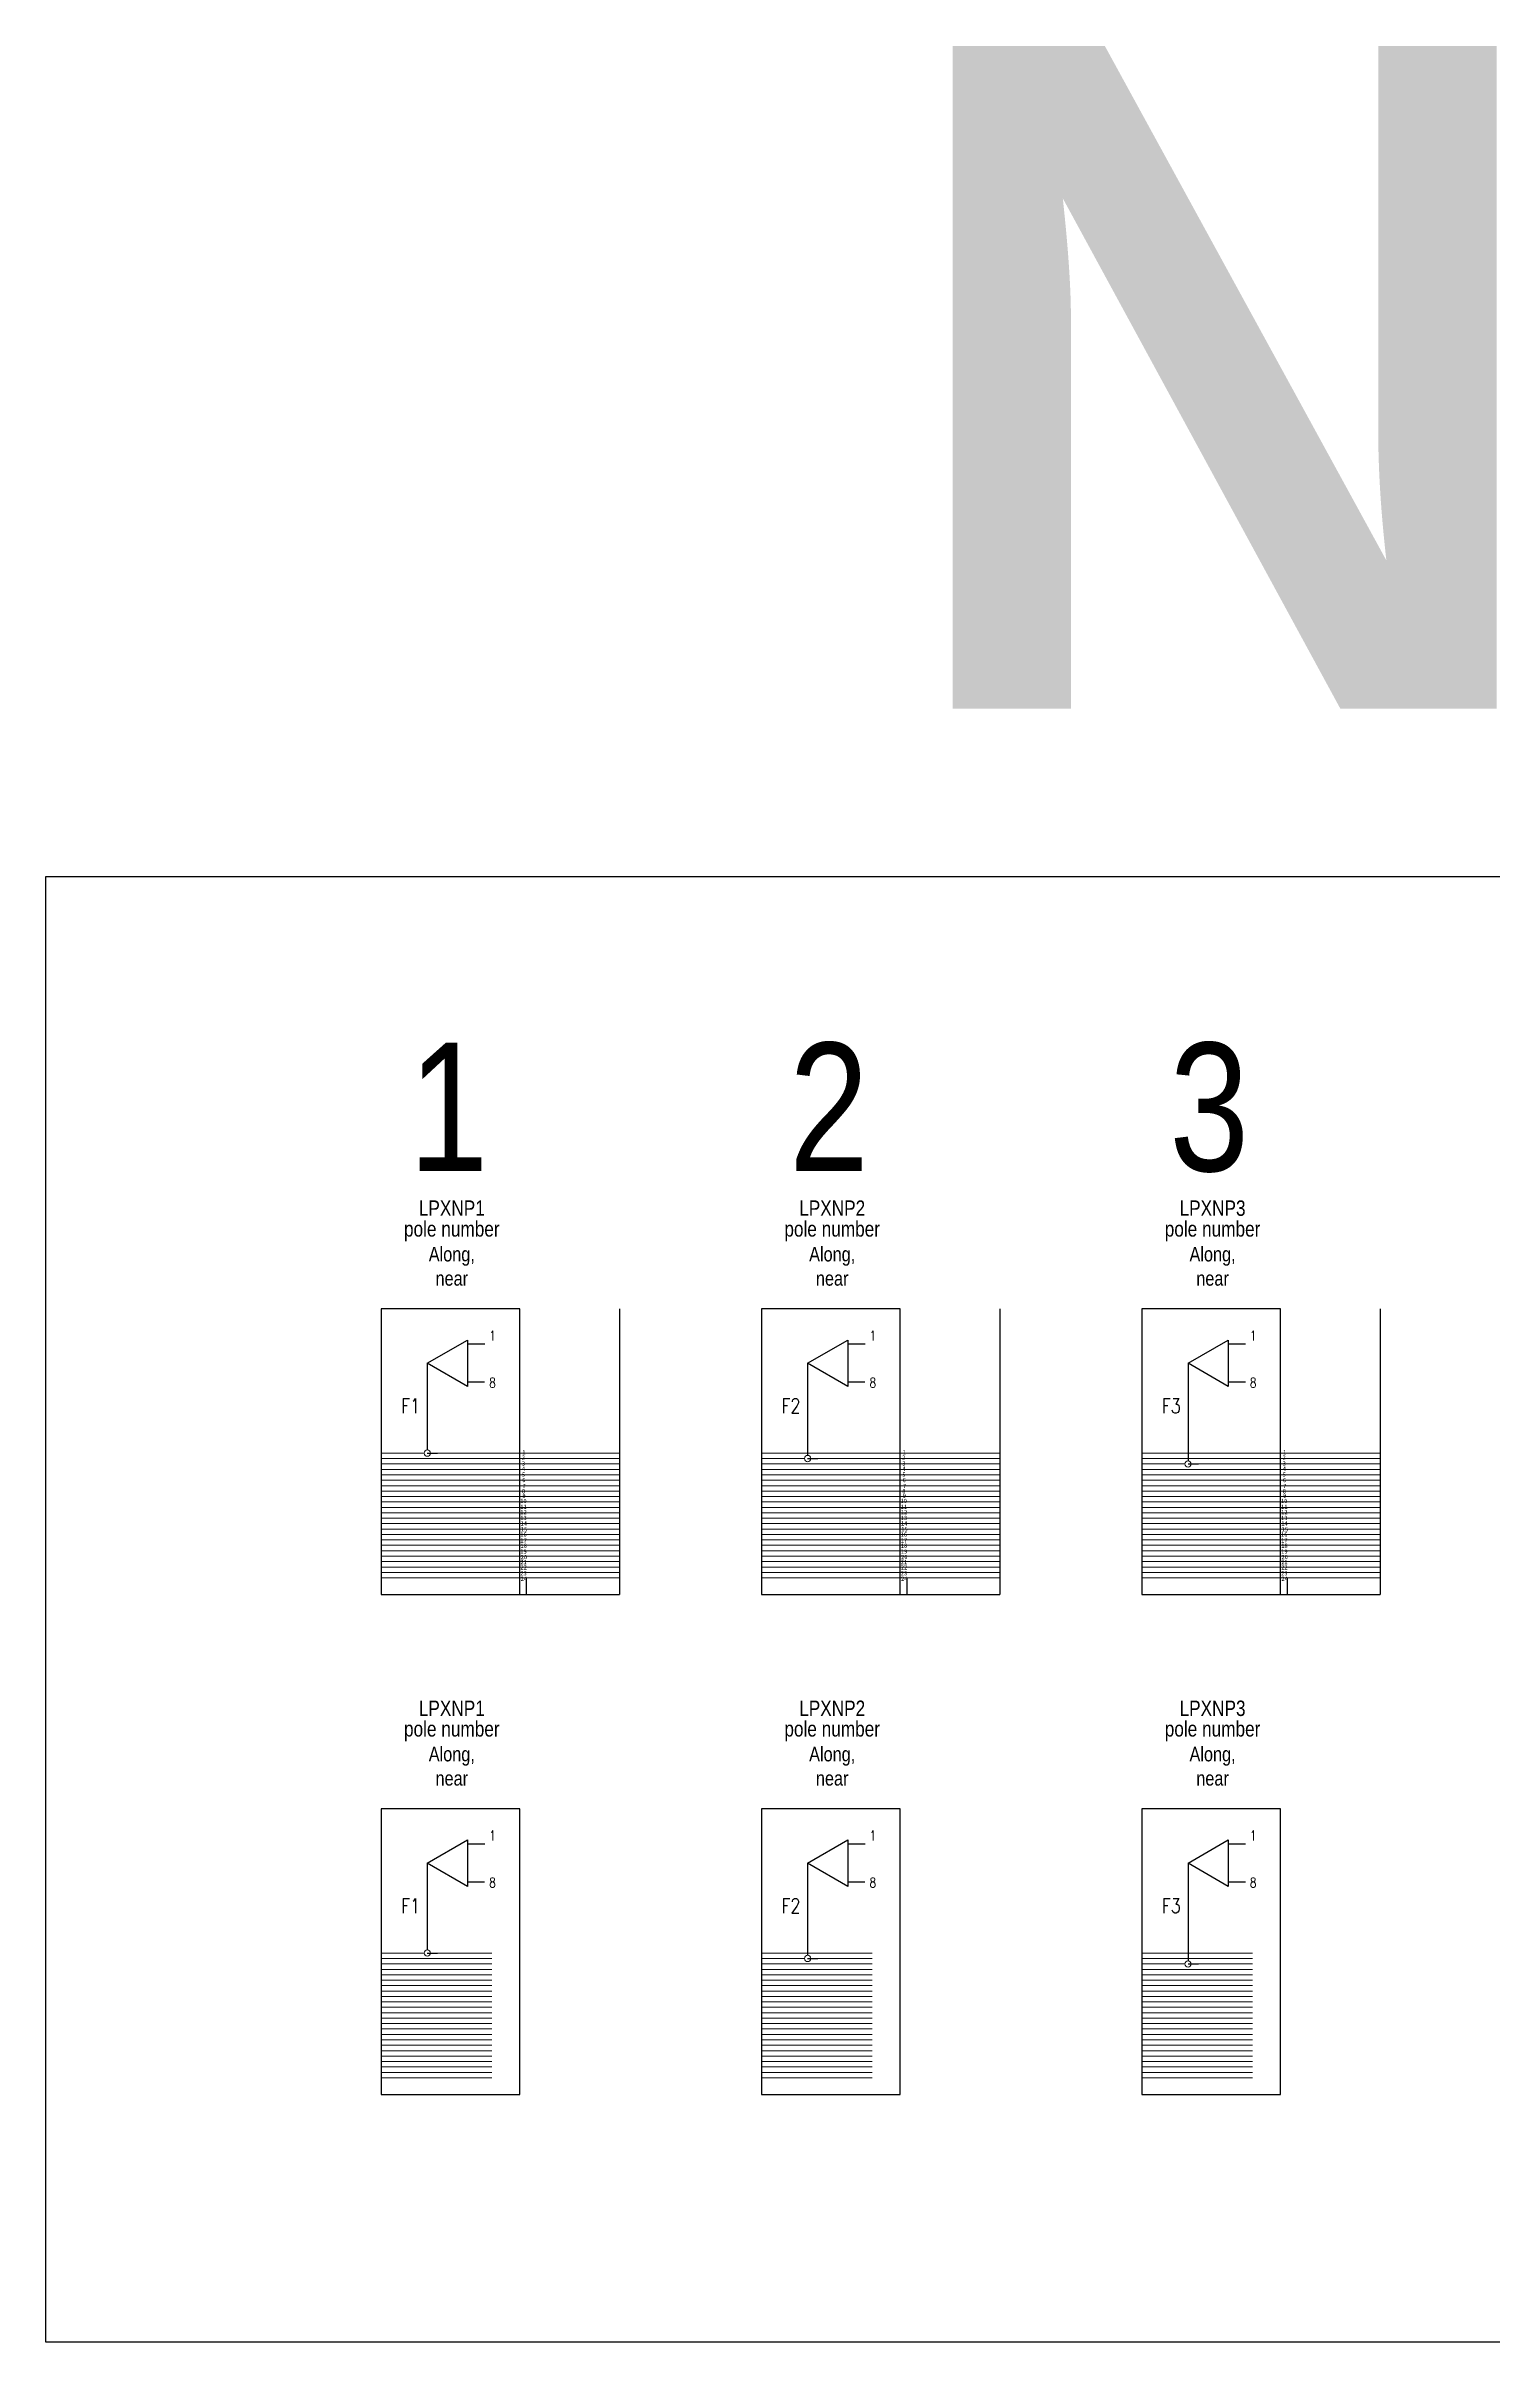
# Model space of a CAD drawing. Extents: x -663610 to -207124, y 70878 to 297551.
# Drawn here: x -252709 to -252145, y 79541 to 80436 of the extents above; entities that cross this region are included whole.
import ezdxf
from ezdxf.enums import TextEntityAlignment as Align

# ---------------------------------------------------------------- set-up
doc = ezdxf.new("R2010")
doc.units = 0
doc.header["$LTSCALE"] = 0.3
doc.layers.get('0').update_dxf_attribs({"linetype": 'CONTINUOUS'})
for name, color, linetype in [('BASEMAP', 7, 'CONTINUOUS'), ('Fiber Distribution', 7, 'CONTINUOUS'), ('Future NAP', 7, 'CONTINUOUS'), ('Layer-assistant', 1, 'CONTINUOUS'), ('NAP-F.core used', 1, 'CONTINUOUS'), ('Network.conf-1', 50, 'CONTINUOUS'), ('Network.conf-2', 20, 'CONTINUOUS')]:
    doc.layers.add(name, color=color, linetype=linetype)
doc.styles.add('Mark', font='arial.ttf', dxfattribs={"width": 0.8, "height": 2.5})
doc.styles.add('ROMANS', font='ROMANS.SHX', dxfattribs={"width": 0.8, "height": 2})
doc.styles.add('WMF-Arial Unicode MS0', font='')
doc.styles.add('仿宋', font='', dxfattribs={"width": 0.9})
doc.styles.get('WMF-Arial Unicode MS0').set_extended_font_data('Arial Unicode MS', bold=True)
doc.styles.get('仿宋').set_extended_font_data('FangSong_GB2312')

msp = doc.modelspace()

# ---------------------------------------------------------------- linework, layer by layer
at = {"layer": 'BASEMAP', "color": 152, "ltscale": 2, "true_color": 0x2776bb}
msp.add_lwpolyline([(-252708.62, 80112.6), (-251374.57, 80112.6), (-251374.57, 79541.47), (-252708.62, 79541.47)], close=True, dxfattribs=at)
at = {"layer": 'Fiber Distribution', "color": 251, "lineweight": 5}
for p, q in [((-252577.95, 79887.92), (-252561.23, 79887.92)), ((-252555.97, 79887.92), (-252523.94, 79887.92)), ((-252523.94, 79887.92), (-252485.06, 79887.92)), ((-252429.7, 79887.92), (-252375.69, 79887.92)), ((-252375.69, 79887.92), (-252336.81, 79887.92)), ((-252281.44, 79887.92), (-252227.44, 79887.92)), ((-252227.44, 79887.92), (-252188.56, 79887.92)), ((-252577.95, 79885.81), (-252523.94, 79885.81)), ((-252577.95, 79883.7), (-252523.94, 79883.7)), ((-252577.95, 79881.58), (-252523.94, 79881.58)), ((-252577.95, 79879.47), (-252523.94, 79879.47)), ((-252523.94, 79885.81), (-252485.06, 79885.81)), ((-252523.94, 79883.7), (-252485.06, 79883.7)), ((-252523.94, 79881.58), (-252485.06, 79881.58)), ((-252523.94, 79879.47), (-252485.06, 79879.47)), ((-252429.7, 79885.81), (-252412.98, 79885.81)), ((-252429.7, 79883.7), (-252375.69, 79883.7)), ((-252429.7, 79881.58), (-252375.69, 79881.58)), ((-252429.7, 79879.47), (-252375.69, 79879.47)), ((-252407.72, 79885.81), (-252375.69, 79885.81)), ((-252375.69, 79885.81), (-252336.81, 79885.81)), ((-252375.69, 79883.7), (-252336.81, 79883.7)), ((-252375.69, 79881.58), (-252336.81, 79881.58)), ((-252375.69, 79879.47), (-252336.81, 79879.47)), ((-252281.44, 79885.81), (-252227.44, 79885.81)), ((-252281.44, 79883.7), (-252264.73, 79883.7)), ((-252281.44, 79881.58), (-252227.44, 79881.58)), ((-252281.44, 79879.47), (-252227.44, 79879.47)), ((-252259.46, 79883.7), (-252227.44, 79883.7)), ((-252227.44, 79885.81), (-252188.56, 79885.81)), ((-252227.44, 79883.7), (-252188.56, 79883.7)), ((-252227.44, 79881.58), (-252188.56, 79881.58)), ((-252227.44, 79879.47), (-252188.56, 79879.47)), ((-252577.95, 79877.36), (-252523.94, 79877.36)), ((-252577.95, 79875.24), (-252523.94, 79875.24)), ((-252577.95, 79873.13), (-252523.94, 79873.13)), ((-252577.95, 79873.13), (-252523.94, 79873.13)), ((-252577.95, 79871.02), (-252523.94, 79871.02)), ((-252523.94, 79877.36), (-252485.06, 79877.36)), ((-252523.94, 79875.24), (-252485.06, 79875.24)), ((-252523.94, 79873.13), (-252485.06, 79873.13)), ((-252523.94, 79871.02), (-252485.06, 79871.02)), ((-252429.7, 79877.36), (-252375.69, 79877.36)), ((-252429.7, 79875.24), (-252375.69, 79875.24)), ((-252429.7, 79873.13), (-252375.69, 79873.13)), ((-252429.7, 79873.13), (-252375.69, 79873.13)), ((-252429.7, 79871.02), (-252375.69, 79871.02)), ((-252375.69, 79877.36), (-252336.81, 79877.36)), ((-252375.69, 79875.24), (-252336.81, 79875.24)), ((-252375.69, 79873.13), (-252336.81, 79873.13)), ((-252375.69, 79871.02), (-252336.81, 79871.02)), ((-252281.44, 79877.36), (-252227.44, 79877.36)), ((-252281.44, 79875.24), (-252227.44, 79875.24)), ((-252281.44, 79873.13), (-252227.44, 79873.13)), ((-252281.44, 79873.13), (-252227.44, 79873.13)), ((-252281.44, 79871.02), (-252227.44, 79871.02)), ((-252227.44, 79877.36), (-252188.56, 79877.36)), ((-252227.44, 79875.24), (-252188.56, 79875.24)), ((-252227.44, 79873.13), (-252188.56, 79873.13)), ((-252227.44, 79871.02), (-252188.56, 79871.02)), ((-252577.95, 79868.9), (-252523.94, 79868.9)), ((-252577.95, 79866.79), (-252523.94, 79866.79)), ((-252577.95, 79864.68), (-252523.94, 79864.68)), ((-252577.95, 79864.68), (-252523.94, 79864.68)), ((-252577.95, 79862.56), (-252523.94, 79862.56)), ((-252577.95, 79860.45), (-252523.94, 79860.45)), ((-252523.94, 79868.9), (-252485.06, 79868.9)), ((-252523.94, 79866.79), (-252485.06, 79866.79)), ((-252523.94, 79864.68), (-252485.06, 79864.68)), ((-252523.94, 79864.68), (-252485.06, 79864.68)), ((-252523.94, 79864.68), (-252485.06, 79864.68)), ((-252523.94, 79864.68), (-252485.06, 79864.68)), ((-252523.94, 79864.68), (-252485.06, 79864.68)), ((-252523.94, 79862.56), (-252485.06, 79862.56)), ((-252523.94, 79862.56), (-252485.06, 79862.56)), ((-252523.94, 79860.45), (-252485.06, 79860.45)), ((-252523.94, 79860.45), (-252485.06, 79860.45)), ((-252523.94, 79860.45), (-252485.06, 79860.45)), ((-252429.7, 79868.9), (-252375.69, 79868.9)), ((-252429.7, 79866.79), (-252375.69, 79866.79)), ((-252429.7, 79864.68), (-252375.69, 79864.68)), ((-252429.7, 79864.68), (-252375.69, 79864.68)), ((-252429.7, 79862.56), (-252375.69, 79862.56)), ((-252429.7, 79860.45), (-252375.69, 79860.45)), ((-252375.69, 79868.9), (-252336.81, 79868.9)), ((-252375.69, 79866.79), (-252336.81, 79866.79)), ((-252375.69, 79864.68), (-252336.81, 79864.68)), ((-252375.69, 79864.68), (-252336.81, 79864.68)), ((-252375.69, 79864.68), (-252336.81, 79864.68)), ((-252375.69, 79864.68), (-252336.81, 79864.68)), ((-252375.69, 79864.68), (-252336.81, 79864.68)), ((-252375.69, 79862.56), (-252336.81, 79862.56)), ((-252375.69, 79862.56), (-252336.81, 79862.56)), ((-252375.69, 79860.45), (-252336.81, 79860.45)), ((-252375.69, 79860.45), (-252336.81, 79860.45)), ((-252375.69, 79860.45), (-252336.81, 79860.45)), ((-252281.44, 79868.9), (-252227.44, 79868.9)), ((-252281.44, 79866.79), (-252227.44, 79866.79)), ((-252281.44, 79864.68), (-252227.44, 79864.68)), ((-252281.44, 79864.68), (-252227.44, 79864.68)), ((-252281.44, 79862.56), (-252227.44, 79862.56)), ((-252281.44, 79860.45), (-252227.44, 79860.45)), ((-252227.44, 79868.9), (-252188.56, 79868.9)), ((-252227.44, 79866.79), (-252188.56, 79866.79)), ((-252227.44, 79864.68), (-252188.56, 79864.68)), ((-252227.44, 79864.68), (-252188.56, 79864.68)), ((-252227.44, 79864.68), (-252188.56, 79864.68)), ((-252227.44, 79864.68), (-252188.56, 79864.68)), ((-252227.44, 79864.68), (-252188.56, 79864.68)), ((-252227.44, 79862.56), (-252188.56, 79862.56)), ((-252227.44, 79862.56), (-252188.56, 79862.56)), ((-252227.44, 79860.45), (-252188.56, 79860.45)), ((-252227.44, 79860.45), (-252188.56, 79860.45)), ((-252227.44, 79860.45), (-252188.56, 79860.45)), ((-252577.95, 79858.34), (-252523.94, 79858.34)), ((-252577.95, 79856.22), (-252523.94, 79856.22)), ((-252577.95, 79854.11), (-252523.94, 79854.11)), ((-252577.95, 79852), (-252523.94, 79852)), ((-252523.94, 79858.34), (-252485.06, 79858.34)), ((-252523.94, 79856.22), (-252485.06, 79856.22)), ((-252523.94, 79854.11), (-252485.06, 79854.11)), ((-252523.94, 79852), (-252485.06, 79852)), ((-252429.7, 79858.34), (-252375.69, 79858.34)), ((-252429.7, 79856.22), (-252375.69, 79856.22)), ((-252429.7, 79854.11), (-252375.69, 79854.11)), ((-252429.7, 79852), (-252375.69, 79852)), ((-252375.69, 79858.34), (-252336.81, 79858.34)), ((-252375.69, 79856.22), (-252336.81, 79856.22)), ((-252375.69, 79854.11), (-252336.81, 79854.11)), ((-252375.69, 79852), (-252336.81, 79852)), ((-252281.44, 79858.34), (-252227.44, 79858.34)), ((-252281.44, 79856.22), (-252227.44, 79856.22)), ((-252281.44, 79854.11), (-252227.44, 79854.11)), ((-252281.44, 79852), (-252227.44, 79852)), ((-252227.44, 79858.34), (-252188.56, 79858.34)), ((-252227.44, 79856.22), (-252188.56, 79856.22)), ((-252227.44, 79854.11), (-252188.56, 79854.11)), ((-252227.44, 79852), (-252188.56, 79852)), ((-252577.95, 79849.88), (-252523.94, 79849.88)), ((-252577.95, 79847.77), (-252523.94, 79847.77)), ((-252577.95, 79845.66), (-252523.94, 79845.66)), ((-252577.95, 79843.54), (-252523.94, 79843.54)), ((-252577.95, 79843.54), (-252523.94, 79843.54)), ((-252523.94, 79849.88), (-252485.06, 79849.88)), ((-252523.94, 79847.77), (-252485.06, 79847.77)), ((-252523.94, 79845.66), (-252485.06, 79845.66)), ((-252523.94, 79843.54), (-252485.06, 79843.54)), ((-252523.94, 79843.54), (-252485.06, 79843.54)), ((-252429.7, 79849.88), (-252375.69, 79849.88)), ((-252429.7, 79847.77), (-252375.69, 79847.77)), ((-252429.7, 79845.66), (-252375.69, 79845.66)), ((-252429.7, 79843.54), (-252375.69, 79843.54)), ((-252429.7, 79843.54), (-252375.69, 79843.54)), ((-252375.69, 79849.88), (-252336.81, 79849.88)), ((-252375.69, 79847.77), (-252336.81, 79847.77)), ((-252375.69, 79845.66), (-252336.81, 79845.66)), ((-252375.69, 79843.54), (-252336.81, 79843.54)), ((-252375.69, 79843.54), (-252336.81, 79843.54)), ((-252281.44, 79849.88), (-252227.44, 79849.88)), ((-252281.44, 79847.77), (-252227.44, 79847.77)), ((-252281.44, 79845.66), (-252227.44, 79845.66)), ((-252281.44, 79843.54), (-252227.44, 79843.54)), ((-252281.44, 79843.54), (-252227.44, 79843.54)), ((-252227.44, 79849.88), (-252188.56, 79849.88)), ((-252227.44, 79847.77), (-252188.56, 79847.77)), ((-252227.44, 79845.66), (-252188.56, 79845.66)), ((-252227.44, 79843.54), (-252188.56, 79843.54)), ((-252227.44, 79843.54), (-252188.56, 79843.54)), ((-252577.95, 79841.43), (-252523.94, 79841.43)), ((-252577.95, 79839.32), (-252523.94, 79839.32)), ((-252577.95, 79839.32), (-252523.94, 79839.32)), ((-252523.94, 79841.43), (-252485.06, 79841.43)), ((-252523.94, 79839.32), (-252485.06, 79839.32)), ((-252523.94, 79839.32), (-252485.06, 79839.32)), ((-252429.7, 79841.43), (-252375.69, 79841.43)), ((-252429.7, 79839.32), (-252375.69, 79839.32)), ((-252429.7, 79839.32), (-252375.69, 79839.32)), ((-252375.69, 79841.43), (-252336.81, 79841.43)), ((-252375.69, 79839.32), (-252336.81, 79839.32)), ((-252375.69, 79839.32), (-252336.81, 79839.32)), ((-252281.44, 79841.43), (-252227.44, 79841.43)), ((-252281.44, 79839.32), (-252227.44, 79839.32)), ((-252281.44, 79839.32), (-252227.44, 79839.32)), ((-252227.44, 79841.43), (-252188.56, 79841.43)), ((-252227.44, 79839.32), (-252188.56, 79839.32)), ((-252227.44, 79839.32), (-252188.56, 79839.32)), ((-252577.95, 79693.08), (-252561.23, 79693.08)), ((-252577.95, 79690.97), (-252534.81, 79690.97)), ((-252555.97, 79693.08), (-252534.81, 79693.08)), ((-252429.7, 79693.08), (-252386.56, 79693.08)), ((-252429.7, 79690.97), (-252412.98, 79690.97)), ((-252407.72, 79690.97), (-252386.56, 79690.97)), ((-252281.44, 79693.08), (-252238.31, 79693.08)), ((-252281.44, 79690.97), (-252238.31, 79690.97)), ((-252577.95, 79688.85), (-252534.81, 79688.85)), ((-252577.95, 79686.74), (-252534.81, 79686.74)), ((-252577.95, 79684.63), (-252534.81, 79684.63)), ((-252577.95, 79682.52), (-252534.81, 79682.52)), ((-252429.7, 79688.85), (-252386.56, 79688.85)), ((-252429.7, 79686.74), (-252386.56, 79686.74)), ((-252429.7, 79684.63), (-252386.56, 79684.63)), ((-252429.7, 79682.52), (-252386.56, 79682.52)), ((-252281.44, 79688.85), (-252264.73, 79688.85)), ((-252281.44, 79686.74), (-252238.31, 79686.74)), ((-252281.44, 79684.63), (-252238.31, 79684.63)), ((-252281.44, 79682.52), (-252238.31, 79682.52)), ((-252259.46, 79688.85), (-252238.31, 79688.85)), ((-252577.95, 79680.4), (-252534.81, 79680.4)), ((-252577.95, 79678.29), (-252534.81, 79678.29)), ((-252577.95, 79678.29), (-252534.81, 79678.29)), ((-252577.95, 79676.18), (-252534.81, 79676.18)), ((-252577.95, 79674.06), (-252534.81, 79674.06)), ((-252429.7, 79680.4), (-252386.56, 79680.4)), ((-252429.7, 79678.29), (-252386.56, 79678.29)), ((-252429.7, 79678.29), (-252386.56, 79678.29)), ((-252429.7, 79676.18), (-252386.56, 79676.18)), ((-252429.7, 79674.06), (-252386.56, 79674.06)), ((-252281.44, 79680.4), (-252238.31, 79680.4)), ((-252281.44, 79678.29), (-252238.31, 79678.29)), ((-252281.44, 79678.29), (-252238.31, 79678.29)), ((-252281.44, 79676.18), (-252238.31, 79676.18)), ((-252281.44, 79674.06), (-252238.31, 79674.06)), ((-252577.95, 79671.95), (-252534.81, 79671.95)), ((-252577.95, 79669.84), (-252534.81, 79669.84)), ((-252577.95, 79669.84), (-252534.81, 79669.84)), ((-252577.95, 79667.72), (-252534.81, 79667.72)), ((-252577.95, 79665.61), (-252534.81, 79665.61)), ((-252577.95, 79663.5), (-252534.81, 79663.5)), ((-252429.7, 79671.95), (-252386.56, 79671.95)), ((-252429.7, 79669.84), (-252386.56, 79669.84)), ((-252429.7, 79669.84), (-252386.56, 79669.84)), ((-252429.7, 79667.72), (-252386.56, 79667.72)), ((-252429.7, 79665.61), (-252386.56, 79665.61)), ((-252429.7, 79663.5), (-252386.56, 79663.5)), ((-252281.44, 79671.95), (-252238.31, 79671.95)), ((-252281.44, 79669.84), (-252238.31, 79669.84)), ((-252281.44, 79669.84), (-252238.31, 79669.84)), ((-252281.44, 79667.72), (-252238.31, 79667.72)), ((-252281.44, 79665.61), (-252238.31, 79665.61)), ((-252281.44, 79663.5), (-252238.31, 79663.5)), ((-252577.95, 79661.38), (-252534.81, 79661.38)), ((-252577.95, 79659.27), (-252534.81, 79659.27)), ((-252577.95, 79657.16), (-252534.81, 79657.16)), ((-252577.95, 79655.04), (-252534.81, 79655.04)), ((-252429.7, 79661.38), (-252386.56, 79661.38)), ((-252429.7, 79659.27), (-252386.56, 79659.27)), ((-252429.7, 79657.16), (-252386.56, 79657.16)), ((-252429.7, 79655.04), (-252386.56, 79655.04)), ((-252281.44, 79661.38), (-252238.31, 79661.38)), ((-252281.44, 79659.27), (-252238.31, 79659.27)), ((-252281.44, 79657.16), (-252238.31, 79657.16)), ((-252281.44, 79655.04), (-252238.31, 79655.04)), ((-252577.95, 79652.93), (-252534.81, 79652.93)), ((-252577.95, 79650.82), (-252534.81, 79650.82)), ((-252577.95, 79648.7), (-252534.81, 79648.7)), ((-252577.95, 79648.7), (-252534.81, 79648.7)), ((-252577.95, 79646.59), (-252534.81, 79646.59)), ((-252429.7, 79652.93), (-252386.56, 79652.93)), ((-252429.7, 79650.82), (-252386.56, 79650.82)), ((-252429.7, 79648.7), (-252386.56, 79648.7)), ((-252429.7, 79648.7), (-252386.56, 79648.7)), ((-252429.7, 79646.59), (-252386.56, 79646.59)), ((-252281.44, 79652.93), (-252238.31, 79652.93)), ((-252281.44, 79650.82), (-252238.31, 79650.82)), ((-252281.44, 79648.7), (-252238.31, 79648.7)), ((-252281.44, 79648.7), (-252238.31, 79648.7)), ((-252281.44, 79646.59), (-252238.31, 79646.59)), ((-252577.95, 79644.48), (-252534.81, 79644.48)), ((-252577.95, 79644.48), (-252534.81, 79644.48)), ((-252429.7, 79644.48), (-252386.56, 79644.48)), ((-252429.7, 79644.48), (-252386.56, 79644.48)), ((-252281.44, 79644.48), (-252238.31, 79644.48)), ((-252281.44, 79644.48), (-252238.31, 79644.48))]:
    msp.add_line(p, q, dxfattribs=at)
at = {"layer": 'Future NAP', "ltscale": 0.3}
for p, q in [((-252560, 79922.94), (-252560, 79889.16)), ((-252411.75, 79922.94), (-252411.75, 79887.04)), ((-252263.5, 79922.94), (-252263.5, 79884.93)), ((-252560, 79728.1), (-252560, 79694.32)), ((-252411.75, 79728.1), (-252411.75, 79692.2)), ((-252263.5, 79728.1), (-252263.5, 79690.09))]:
    msp.add_line(p, q, dxfattribs=at)
at = {"layer": 'Layer-assistant', "color": 1}
for p, q in [((-252560, 79887.92), (-252555.97, 79887.92)), ((-252411.75, 79885.81), (-252407.72, 79885.81)), ((-252263.5, 79883.7), (-252259.46, 79883.7)), ((-252521.41, 79839.32), (-252521.41, 79832.82)), ((-252373.15, 79839.32), (-252373.15, 79832.82)), ((-252224.9, 79839.32), (-252224.9, 79832.82)), ((-252523.94, 79832.82), (-252485.06, 79832.82)), ((-252375.69, 79832.82), (-252336.81, 79832.82)), ((-252227.44, 79832.82), (-252188.56, 79832.82)), ((-252560, 79693.08), (-252555.97, 79693.08)), ((-252411.75, 79690.97), (-252407.72, 79690.97)), ((-252263.5, 79688.85), (-252259.46, 79688.85))]:
    msp.add_line(p, q, dxfattribs=at)
for points in [[(-252485.06, 79944.16), (-252485.06, 79832.82)], [(-252336.81, 79944.16), (-252336.81, 79832.82)], [(-252188.56, 79944.16), (-252188.56, 79832.82)]]:
    msp.add_lwpolyline(points, dxfattribs=at)
at = {"layer": 'Network.conf-1', "color": 5, "ltscale": 8}
for points in [[(-252577.95, 79832.82), (-252523.94, 79832.82), (-252523.94, 79944.16), (-252577.95, 79944.16)], [(-252429.7, 79832.82), (-252375.69, 79832.82), (-252375.69, 79944.16), (-252429.7, 79944.16)], [(-252281.44, 79832.82), (-252227.44, 79832.82), (-252227.44, 79944.16), (-252281.44, 79944.16)], [(-252577.95, 79637.98), (-252523.94, 79637.98), (-252523.94, 79749.31), (-252577.95, 79749.31)], [(-252429.7, 79637.98), (-252375.69, 79637.98), (-252375.69, 79749.31), (-252429.7, 79749.31)], [(-252281.44, 79637.98), (-252227.44, 79637.98), (-252227.44, 79749.31), (-252281.44, 79749.31)]]:
    msp.add_lwpolyline(points, close=True, dxfattribs=at)
at = {"layer": 'Network.conf-2'}
for p, q in [((-252537.62, 79930.33), (-252544.33, 79930.33)), ((-252389.37, 79930.33), (-252396.07, 79930.33)), ((-252241.12, 79930.33), (-252247.82, 79930.33)), ((-252537.65, 79915.54), (-252544.33, 79915.54)), ((-252389.4, 79915.54), (-252396.07, 79915.54)), ((-252241.15, 79915.54), (-252247.82, 79915.54)), ((-252537.62, 79735.49), (-252544.33, 79735.49)), ((-252389.37, 79735.49), (-252396.07, 79735.49)), ((-252241.12, 79735.49), (-252247.82, 79735.49)), ((-252537.65, 79720.7), (-252544.33, 79720.7)), ((-252389.4, 79720.7), (-252396.07, 79720.7)), ((-252241.15, 79720.7), (-252247.82, 79720.7))]:
    msp.add_line(p, q, dxfattribs=at)
for points in [[(-252560, 79922.94), (-252544.33, 79931.99), (-252544.33, 79913.89)], [(-252411.75, 79922.94), (-252396.07, 79931.99), (-252396.07, 79913.89)], [(-252263.5, 79922.94), (-252247.82, 79931.99), (-252247.82, 79913.89)], [(-252560, 79728.1), (-252544.33, 79737.15), (-252544.33, 79719.05)], [(-252411.75, 79728.1), (-252396.07, 79737.15), (-252396.07, 79719.05)], [(-252263.5, 79728.1), (-252247.82, 79737.15), (-252247.82, 79719.05)]]:
    msp.add_lwpolyline(points, close=True, dxfattribs=at)
at = {"layer": 'Network.conf-2', "lineweight": 9}
for centre in [(-252560, 79887.92), (-252411.75, 79885.81), (-252263.5, 79883.7), (-252560, 79693.08), (-252411.75, 79690.97), (-252263.5, 79688.85)]:
    msp.add_circle(centre, 1.23, dxfattribs=at)

# ---------------------------------------------------------------- texts
at = {"color": 1, "style": 'Mark', "width": 0.8}
for s, height, p in [('2', 50, (-252403.48, 79997.84)), ('3', 50, (-252255.23, 79997.84)), ('1', 50, (-252551.73, 79997.84)), ('LPXNP1', 6, (-252550.43, 79980.41)), ('LPXNP2', 6, (-252402.18, 79980.41)), ('LPXNP3', 6, (-252253.93, 79980.41)), ('LPXNP1', 6, (-252550.43, 79785.48)), ('LPXNP2', 6, (-252402.18, 79785.48)), ('LPXNP3', 6, (-252253.93, 79785.48))]:
    msp.add_text(s, height=height, dxfattribs=at).set_placement(p, align=Align.CENTER)
at = {"color": 7, "ltscale": 2, "char_height": 6, "width": 37.3686, "attachment_point": 2, "style": 'Mark'}
for insert in [(-252550.43, 79978.31), (-252402.18, 79978.31), (-252253.93, 79978.31), (-252550.43, 79783.47), (-252402.18, 79783.47), (-252253.93, 79783.47)]:
    msp.add_mtext('pole number {\\H0.945x;Along,  \\Pnear}', dxfattribs=dict(at, insert=insert))
at = {"char_height": 3.78, "width": 1.2842, "attachment_point": 1, "style": 'ROMANS'}
for s, insert in [('1', (-252535.9, 79935.63)), ('1', (-252387.64, 79935.63)), ('1', (-252239.39, 79935.63)), ('8', (-252535.9, 79917.28)), ('8', (-252387.64, 79917.28)), ('8', (-252239.39, 79917.28)), ('1', (-252535.9, 79740.79)), ('1', (-252387.64, 79740.79)), ('1', (-252239.39, 79740.79)), ('8', (-252535.9, 79722.44)), ('8', (-252387.64, 79722.44)), ('8', (-252239.39, 79722.44))]:
    msp.add_mtext(s, dxfattribs=dict(at, insert=insert))
at = {"layer": 'BASEMAP', "color": 152, "ltscale": 2, "true_color": 0x2776bb, "style": 'WMF-Arial Unicode MS0'}
msp.add_text('NAP', height=258.259, dxfattribs=at).set_placement((-251998.59, 80178.1), align=Align.CENTER)
at = {"layer": 'Layer-assistant', "style": '仿宋', "width": 0.9}
for s, p in [('2', (-252522.52, 79885.36)), ('1', (-252522.3, 79887.4)), ('2', (-252374.27, 79885.36)), ('1', (-252374.05, 79887.4)), ('2', (-252226.02, 79885.36)), ('1', (-252225.79, 79887.4)), ('3', (-252522.48, 79883.07)), ('5', (-252522.48, 79878.75)), ('4', (-252522.45, 79881)), ('6', (-252522.38, 79876.59)), ('3', (-252374.23, 79883.07)), ('5', (-252374.23, 79878.75)), ('4', (-252374.19, 79881)), ('6', (-252374.12, 79876.59)), ('3', (-252225.98, 79883.07)), ('5', (-252225.98, 79878.75)), ('4', (-252225.94, 79881)), ('6', (-252225.87, 79876.59)), ('8', (-252522.48, 79872.27)), ('7', (-252522.26, 79874.3)), ('8', (-252374.23, 79872.27)), ('7', (-252374.01, 79874.3)), ('8', (-252225.98, 79872.27)), ('7', (-252225.76, 79874.3))]:
    msp.add_text(s, height=1.7, dxfattribs=at).set_placement(p, align=Align.CENTER)
at = {"layer": 'Layer-assistant', "color": 1, "style": '仿宋', "width": 0.9}
for s, p in [('10', (-252522.52, 79868.46)), ('9', (-252522.3, 79870.49)), ('10', (-252374.27, 79868.46)), ('9', (-252374.05, 79870.49)), ('10', (-252226.02, 79868.46)), ('9', (-252225.79, 79870.49)), ('11', (-252522.48, 79866.17)), ('13', (-252522.48, 79861.84)), ('12', (-252522.45, 79864.1)), ('14', (-252522.38, 79859.69)), ('11', (-252374.23, 79866.17)), ('13', (-252374.23, 79861.84)), ('12', (-252374.19, 79864.1)), ('14', (-252374.12, 79859.69)), ('11', (-252225.98, 79866.17)), ('13', (-252225.98, 79861.84)), ('12', (-252225.94, 79864.1)), ('14', (-252225.87, 79859.69)), ('16', (-252522.48, 79855.36)), ('17', (-252522.45, 79853.07)), ('18', (-252522.41, 79851)), ('15', (-252522.26, 79857.39)), ('16', (-252374.23, 79855.36)), ('17', (-252374.19, 79853.07)), ('18', (-252374.16, 79851)), ('15', (-252374.01, 79857.39)), ('16', (-252225.98, 79855.36)), ('17', (-252225.94, 79853.07)), ('18', (-252225.9, 79851)), ('15', (-252225.76, 79857.39)), ('21', (-252522.45, 79844.62)), ('22', (-252522.41, 79842.55)), ('19', (-252522.45, 79848.74)), ('20', (-252522.34, 79846.59)), ('21', (-252374.19, 79844.62)), ('22', (-252374.16, 79842.55)), ('19', (-252374.19, 79848.74)), ('20', (-252374.09, 79846.59)), ('21', (-252225.94, 79844.62)), ('22', (-252225.9, 79842.55)), ('19', (-252225.94, 79848.74)), ('20', (-252225.83, 79846.59)), ('23', (-252522.45, 79840.29)), ('24', (-252522.34, 79838.14)), ('23', (-252374.19, 79840.29)), ('24', (-252374.09, 79838.14)), ('23', (-252225.94, 79840.29)), ('24', (-252225.83, 79838.14))]:
    msp.add_text(s, height=1.7, dxfattribs=at).set_placement(p, align=Align.CENTER)
at = {"layer": 'NAP-F.core used', "char_height": 5.67, "width": 16.2224, "attachment_point": 1, "style": 'ROMANS'}
for s, insert in [('F1', (-252570.21, 79909.2)), ('F2', (-252421.95, 79909.2)), ('F3', (-252273.7, 79909.2)), ('F1', (-252570.21, 79714.36)), ('F2', (-252421.95, 79714.36)), ('F3', (-252273.7, 79714.36))]:
    msp.add_mtext(s, dxfattribs=dict(at, insert=insert))

doc.saveas('drawing.dxf')
